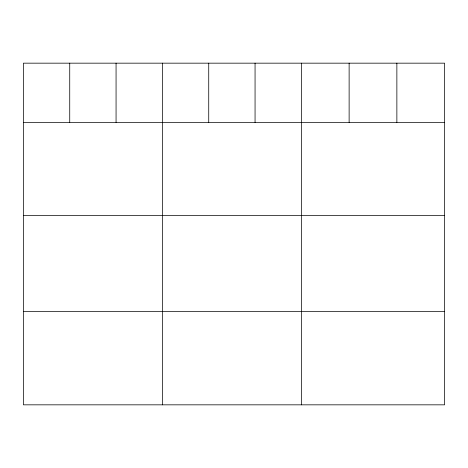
<?xml version="1.0" encoding="UTF-8"?>
<svg xmlns="http://www.w3.org/2000/svg" width="468" height="468" viewBox="0 0 468 468"><rect width="100%" height="100%" fill="white"/><g stroke="black" fill="none" stroke-linecap="round" stroke-linejoin="round"><path stroke-width="0.7" d="M444.6 122.394L444.6 404.832L23.4 404.832L23.4 63.168L444.6 63.168L444.6 122.394L23.4 122.394M23.4 215.602L444.6 215.602M23.4 311.63L444.6 311.63M396.864 63.168L396.864 122.394M349.128 63.168L349.128 122.394M301.392 63.168L301.392 404.832M255.06 63.168L255.06 122.394M208.728 63.168L208.728 122.394M162.396 63.168L162.396 404.832M116.064 63.168L116.064 122.394M69.732 63.168L69.732 122.394"/></g></svg>
